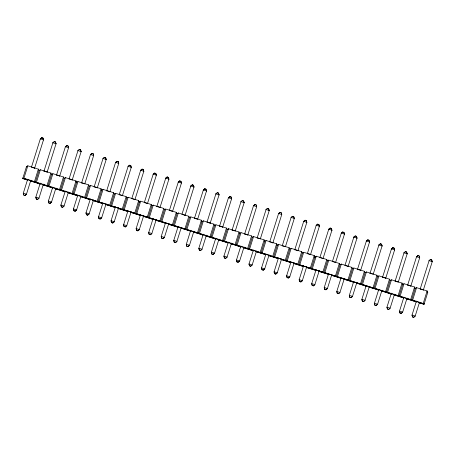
<?xml version="1.0" encoding="UTF-8"?>
<svg xmlns="http://www.w3.org/2000/svg" width="455" height="455" viewBox="0 0 455 455"><rect width="100%" height="100%" fill="white"/><g stroke="black" fill="none" stroke-linecap="round" stroke-linejoin="round"><path stroke-width="0.68" d="M22.887 178.093L23.887 178.354L27.812 165.83L38.379 169.141L39.045 170.483L35.41 182.074M27.692 179.19L23.25 193.364L23.791 195.11L24.974 195.479L26.413 194.353L30.855 180.18M31.412 167.321L40.341 138.821L41.78 137.694L42.958 138.093L43.504 139.81L34.569 168.31M40.302 138.963L41.78 137.694M24.974 195.479L26.458 194.211L23.296 193.221L23.808 195.053L24.991 195.428M43.458 139.952L42.963 138.064M424.174 303.849L35.427 182.023L34.455 181.664L38.379 169.141M40.228 184.053L35.308 182.404M36.428 182.284L40.353 169.761L50.92 173.071L51.586 174.413L47.951 186.004M40.233 183.12L35.791 197.294L36.326 199.04L37.515 199.409L38.954 198.283L43.396 184.11M43.953 171.251L52.882 142.751L54.321 141.624L55.504 141.994L56.045 143.74L47.11 172.24M36.326 199.04L35.837 197.151L38.993 198.141L37.515 199.409M52.837 142.893L54.321 141.624M55.999 143.882L55.504 141.994M46.996 185.594L50.92 173.071M42.867 184.878L47.849 186.334M48.969 186.214L52.894 173.691L63.461 177.001L64.121 178.337L60.492 189.934M52.774 187.05L48.332 201.224L48.867 202.97L50.056 203.339L51.489 202.213L55.931 188.04M56.494 175.181L65.423 146.681L66.862 145.554L68.04 145.953L68.586 147.67L59.65 176.17M48.867 202.97L48.378 201.082L51.534 202.071L50.056 203.339M65.378 146.823L66.862 145.554M59.531 189.525L63.461 177.001M55.408 188.808L60.384 190.264M61.51 190.144L65.435 177.621L76.002 180.931L76.662 182.267L73.033 193.858M65.315 190.981L60.873 205.154L61.408 206.9L62.597 207.27L64.03 206.143L68.472 191.97M69.035 179.111L77.964 150.611L79.403 149.485L80.586 149.854L81.126 151.6L72.191 180.1M61.408 206.9L60.919 205.012L64.075 206.001L62.597 207.27M81.081 151.743L80.586 149.854M72.072 193.455L76.002 180.931M74.051 194.075L77.976 181.551L88.537 184.861L89.203 186.197L85.574 197.788M77.856 194.911L73.414 209.084L73.949 210.83L75.132 211.2L76.571 210.073L81.013 195.9M81.57 183.041L90.505 154.541L91.944 153.415L93.127 153.784L93.662 155.53L84.778 183.888L81.616 182.899M90.46 154.683L91.944 153.415M75.132 211.2L76.616 209.931L73.454 208.942L73.966 210.773L75.149 211.143M93.622 155.673L93.127 153.784M84.613 197.385L88.537 184.861M80.49 196.668L85.466 198.124M86.587 198.005L90.517 185.481L101.078 188.791L101.744 190.127L98.109 201.719M90.391 198.835L85.95 213.014L86.49 214.76L87.673 215.13L89.112 214.004L93.554 199.83M94.111 186.971L103.046 158.471L104.479 157.345L103.001 158.613M86.49 214.76L85.995 212.872L89.157 213.861L87.673 215.13M106.157 159.603L105.668 157.714L104.474 157.373M97.273 187.96L106.203 159.46L105.668 157.714M97.154 201.315L101.078 188.791M102.927 203.704L98.007 202.054M99.127 201.935L103.057 189.405L113.619 192.721L114.285 194.057L110.65 205.649M102.932 202.765L98.49 216.944L99.031 218.684L100.214 219.06L101.653 217.934L106.095 203.76M106.652 190.901L115.587 162.401L117.02 161.275L115.542 162.543M99.031 218.684L98.536 216.802L101.698 217.791L100.231 219.003L99.048 218.633M118.192 161.701L117.015 161.303L118.192 161.701L118.698 163.533M109.814 191.891L118.744 163.39L118.209 161.644M109.695 205.245L113.619 192.721M105.566 204.528L110.548 205.984M111.668 205.865L115.593 193.335L126.16 196.651L126.826 197.988L123.191 209.579M115.473 206.695L111.031 220.874L111.572 222.614L112.755 222.99L114.194 221.864L118.636 207.69M119.193 194.831L128.128 166.331L129.561 165.205L130.739 165.603L131.285 167.321L122.355 195.821M111.572 222.614L111.077 220.732L114.239 221.721L112.755 222.99M128.082 166.473L129.561 165.205M131.239 167.463L130.75 165.575M122.236 209.175L126.16 196.651M124.209 209.795L128.134 197.265L138.701 200.581L139.367 201.918L135.732 213.509M128.014 210.625L123.572 224.804L124.113 226.544L125.296 226.92L126.735 225.794L131.176 211.615M131.734 198.761L140.663 170.261L142.102 169.135L143.279 169.533L143.78 171.393M124.113 226.544L123.618 224.662L126.78 225.652L125.296 226.92M140.618 170.403L142.102 169.135M134.89 199.751L143.826 171.251L143.285 169.505L142.085 169.186M134.777 213.105L138.701 200.581M130.648 212.388L135.63 213.844M136.75 213.725L140.675 201.195L151.242 204.511L151.907 205.848L148.273 217.439M140.555 214.555L136.113 228.734L136.648 230.475L137.837 230.85L139.27 229.724L143.672 215.693M153.159 174.333L154.643 173.065L153.204 174.191L144.32 202.549L147.477 203.539M136.648 230.475L136.159 228.586L139.315 229.582L137.837 230.85M147.431 203.681L156.366 175.181L155.826 173.435L154.632 173.093L155.809 173.492L156.15 174.709M147.318 217.035L151.242 204.511M143.188 216.318L148.165 217.774M149.291 217.655L153.216 205.125L163.783 208.435L164.443 209.778L160.814 221.369M153.096 218.485L148.654 232.664L149.189 234.405L150.377 234.78L151.811 233.654L156.253 219.475M156.816 206.621L165.745 178.121L167.184 176.995L165.7 178.263M149.189 234.405L148.7 232.516L151.856 233.512L150.395 234.723L149.206 234.353M168.35 177.416L167.173 177.018L168.35 177.416L168.862 179.253M159.972 207.611L168.907 179.111L168.367 177.365M159.853 220.965L163.783 208.435M165.626 223.348L160.706 221.704M161.832 221.585L165.756 209.055L176.324 212.366L176.984 213.708L173.355 225.299M165.637 222.415L161.195 236.594L161.73 238.335L162.918 238.71L164.352 237.584L168.794 223.405M169.357 210.551L178.286 182.051L179.725 180.925L180.902 181.323L181.448 183.041L172.559 211.399L170.033 210.608M178.241 182.193L179.725 180.925M162.918 238.71L164.397 237.442L161.241 236.446L161.747 238.283L162.935 238.653M181.232 182.569L180.908 181.295M172.394 224.895L176.324 212.366M174.367 225.515L178.297 212.986L188.859 216.296L189.525 217.638L185.89 229.229M178.178 226.345L173.736 240.524L174.271 242.265L175.454 242.64L176.893 241.514L181.335 227.335M190.781 186.123L192.266 184.855L190.827 185.981L181.937 214.339L185.1 215.329M174.271 242.265L173.776 240.376L176.938 241.366L175.454 242.64M193.432 185.276L192.255 184.878L193.432 185.276L193.944 187.113M185.054 215.471L193.984 186.971L193.449 185.225M184.935 228.825L188.859 216.296M190.708 231.208L185.788 229.565M186.908 229.445L190.838 216.916L201.4 220.226L202.065 221.568L198.431 233.159M190.713 230.275L186.271 244.454L186.812 246.195L187.995 246.57L189.434 245.444L193.875 231.265M194.433 218.411L203.368 189.911L204.801 188.785L205.978 189.183L206.524 190.901L197.595 219.401M186.812 246.195L186.317 244.307L189.479 245.296L187.995 246.57M203.322 190.054L204.801 188.785M197.476 232.755L201.4 220.226M203.249 235.138L198.329 233.495M199.449 233.375L203.374 220.846L213.941 224.156L214.606 225.498L210.972 237.089M203.254 234.206L198.812 248.385L199.353 250.125L200.536 250.495L201.975 249.374L206.416 235.195M206.974 222.341L215.909 193.836L217.342 192.715L218.519 193.113L219.065 194.831L210.136 223.331M219.02 194.973L218.531 193.085M210.017 236.685L213.941 224.156M211.99 237.305L215.915 224.776L226.482 228.086L227.147 229.428L223.513 241.019M215.795 238.136L211.353 252.309L211.893 254.055L213.076 254.425L214.515 253.304L218.957 239.125M219.515 226.271L228.444 197.766L229.883 196.645L228.888 197.504M211.893 254.055L211.399 252.167L214.561 253.156L213.076 254.425M231.561 198.903L231.066 197.015L229.877 196.668M222.677 227.261L231.606 198.761L231.066 197.015M222.558 240.615L226.482 228.086M218.428 239.899L223.411 241.355M224.531 241.235L228.456 228.706L239.023 232.016L239.688 233.358L236.054 244.949M228.336 242.066L223.894 256.239L224.434 257.985L225.617 258.355L227.056 257.234L231.498 243.055M232.056 230.202L240.985 201.696L242.424 200.575L243.601 200.974L244.102 202.833M224.434 257.985L223.94 256.097L227.096 257.086L225.617 258.355M240.94 201.844L242.424 200.575M235.212 231.191L244.147 202.691L243.607 200.945L242.407 200.627M235.099 244.545L239.023 232.016M230.969 243.829L235.952 245.285M237.072 245.165L240.996 232.636L251.564 235.946L252.229 237.288L248.595 248.879M240.877 245.996L236.435 260.169L236.97 261.915L238.158 262.285L239.592 261.164L244.039 246.985M244.597 234.132L253.526 205.626L254.965 204.505L256.148 204.875L256.688 206.615L247.753 235.121M236.97 261.915L236.481 260.027L239.637 261.016L238.175 262.234L236.987 261.864M247.634 248.475L251.564 235.946M253.407 250.859L248.487 249.215M249.613 249.095L253.537 236.566L264.105 239.876L264.764 241.218L261.136 252.809M253.418 249.926L248.976 264.099L249.511 265.845L250.699 266.215L252.133 265.089L256.575 250.915M257.138 238.062L266.067 209.556L267.506 208.43L268.683 208.828L269.229 210.546L260.294 239.051M266.021 209.704L267.506 208.43M250.699 266.215L252.178 264.946L249.021 263.957L249.528 265.794L250.716 266.164M269.184 210.693L268.689 208.805M260.175 252.406L264.105 239.876M265.947 254.789L261.028 253.145M262.154 253.025L266.078 240.496L276.64 243.806L277.305 245.148L273.677 256.739M265.959 253.856L261.517 268.029L262.052 269.775L263.24 270.145L264.673 269.019L269.115 254.845M269.673 241.992L278.608 213.486L280.047 212.36L281.224 212.758L281.725 214.624M262.052 269.775L261.562 267.887L264.719 268.877L263.24 270.145M278.562 213.634L280.047 212.36M272.835 242.981L281.77 214.476L281.23 212.735L280.03 212.417M272.716 256.336L276.64 243.806M268.592 255.619L273.569 257.075M274.689 256.956L278.619 244.426L289.181 247.736L289.846 249.078L286.212 260.669M278.5 257.786L274.058 271.959L274.592 273.705L275.775 274.075L277.214 272.949L281.611 258.918M282.214 245.922L291.149 217.416L292.588 216.29L293.759 216.688L294.305 218.406L285.421 246.769L282.259 245.774M274.592 273.705L274.098 271.817L277.26 272.807L275.775 274.075M291.103 217.558L292.588 216.29M285.257 260.266L289.181 247.736M281.133 259.549L286.11 261.005M287.23 260.886L291.16 248.356L301.722 251.666L302.387 253.008L298.753 264.6M291.035 261.716L286.593 275.889L287.133 277.635L288.316 278.005L289.755 276.879L294.197 262.706M294.755 249.852L303.69 221.346L305.123 220.22L306.312 220.595L306.846 222.336L297.917 250.841M287.133 277.635L286.639 275.747L289.801 276.737L288.316 278.005M306.801 222.484L306.312 220.595M297.798 264.196L301.722 251.666M299.771 264.816L303.695 252.286L314.263 255.596L314.928 256.938L311.294 268.53M303.576 265.646L299.134 279.819L299.674 281.565L300.857 281.935L302.296 280.809L306.738 266.636M307.296 253.782L316.231 225.276L317.664 224.15L318.853 224.525L319.387 226.266L310.458 254.772M316.185 225.418L317.664 224.15M300.857 281.935L302.342 280.667L299.18 279.677L299.691 281.508L300.874 281.884M319.342 226.414L318.853 224.525M310.338 268.126L314.263 255.596M316.111 270.509L311.192 268.86M312.312 268.74L316.236 256.216L326.804 259.526L327.469 260.869L323.835 272.46M316.117 269.576L311.675 283.749L312.215 285.495L313.398 285.865L314.837 284.739L319.279 270.566M328.726 229.348L330.205 228.08L328.766 229.206L319.882 257.564L323.039 258.554M312.215 285.495L311.721 283.607L314.883 284.597L313.398 285.865M331.883 230.338L331.388 228.456L330.199 228.109M322.999 258.702L331.928 230.196L331.388 228.456M322.879 272.056L326.804 259.526M328.652 274.439L323.733 272.79M324.853 272.67L328.777 260.146L339.345 263.456L340.01 264.799L336.376 276.39M328.658 273.506L324.216 287.679L324.756 289.425L325.939 289.795L327.378 288.669L331.82 274.496M332.377 261.642L341.307 233.136L342.746 232.01L341.261 233.279M324.756 289.425L324.261 287.537L327.418 288.527L325.939 289.795M343.912 232.437L342.74 232.039L343.912 232.437L344.424 234.268M335.534 262.632L344.469 234.126L343.929 232.386M335.42 275.986L339.345 263.456M341.193 278.369L336.273 276.72M337.394 276.6L341.318 264.076L351.886 267.386L352.551 268.729L348.917 280.32M340.988 278.102L336.757 291.61L337.291 293.356L338.48 293.725L339.913 292.599L344.355 278.426M344.918 265.572L353.848 237.066L355.287 235.94L356.464 236.338L357.01 238.056L348.075 266.562M337.291 293.356L336.802 291.467L339.959 292.457L338.48 293.725M356.965 238.198L356.47 236.316M347.956 279.916L351.886 267.386M349.935 280.53L353.859 268.006L364.427 271.317L365.086 272.659L361.458 284.25M353.74 281.366L349.298 295.54L349.832 297.286L351.021 297.655L352.454 296.529L356.896 282.356M369.505 242.128L368.994 240.297L367.828 239.87L366.389 240.996L357.499 269.354L360.661 270.344M349.832 297.286L349.343 295.397L352.5 296.387L351.021 297.655M366.832 240.735L367.828 239.87M360.616 270.492L369.551 241.986L369.011 240.24L367.811 239.927M360.497 283.846L364.427 271.317M356.373 283.124L361.35 284.58M362.476 284.46L366.4 271.936L376.962 275.247L377.627 276.589L373.999 288.18M366.281 285.296L361.839 299.47L362.373 301.216L363.562 301.585L364.995 300.459L369.437 286.286M369.995 273.427L378.93 244.926L380.369 243.8L378.884 245.069M362.373 301.216L361.884 299.327L365.041 300.317L363.562 301.585M373.202 274.274L382.092 245.916L381.552 244.17L380.357 243.829L381.535 244.227L382.046 246.058M373.037 287.77L376.962 275.247M378.81 290.159L373.891 288.51M375.011 288.39L378.941 275.866L389.503 279.177L390.168 280.519L386.534 292.11M378.822 289.226L374.374 303.4L374.914 305.146L376.097 305.515L377.536 304.389L381.978 290.216M382.536 277.357L391.471 248.857L392.904 247.73L391.425 248.999M374.914 305.146L374.42 303.257L377.582 304.247L376.114 305.464L374.931 305.089M394.075 248.157L392.898 247.759L394.075 248.157L394.582 249.988M385.698 278.346L394.627 249.846L394.093 248.1M385.578 291.7L389.503 279.177M381.455 290.984L386.432 292.44M387.552 292.32L391.482 279.797L402.044 283.107L402.709 284.449L399.075 296.04M391.357 293.156L386.915 307.33L387.455 309.076L388.638 309.446L390.077 308.319L394.519 294.146M395.076 281.287L404.012 252.787L405.445 251.661L406.634 252.03L407.168 253.776L398.284 282.134L395.122 281.144M403.966 252.929L405.445 251.661M388.638 309.446L390.123 308.177L386.96 307.188L387.472 309.019L388.655 309.394M407.123 253.918L406.634 252.03M398.119 295.631L402.044 283.107M400.093 296.25L404.017 283.727L414.585 287.037L415.25 288.373L411.616 299.97M403.898 297.087L399.456 311.26L399.996 313.006L401.179 313.376L402.618 312.249L407.06 298.076M407.617 285.217L416.552 256.717L417.986 255.591L419.163 255.989L419.664 257.849M399.996 313.006L399.501 311.118L402.664 312.107L401.179 313.376M416.507 256.859L417.986 255.591M410.78 286.206L419.709 257.706L419.174 255.96L417.969 255.647M410.66 299.561L414.585 287.037M406.531 298.844L411.513 300.3M412.634 300.181L416.558 287.657L427.126 290.967L427.791 292.303L424.037 304.281L419.072 302.774M416.439 301.017L411.997 315.19L412.537 316.936L413.72 317.306L415.159 316.179L419.555 302.148M420.158 289.147L429.088 260.647L430.527 259.521L431.704 259.919L432.25 261.636L423.321 290.136M412.537 316.936L412.042 315.048L415.205 316.037L413.72 317.306M429.048 260.789L430.527 259.521M423.201 303.491L427.126 290.967M77.919 150.753L79.403 149.485L80.569 149.911M215.863 193.984L217.342 192.715L218.514 193.136M253.481 205.774L254.965 204.505L256.131 204.926L256.643 206.763M303.644 221.488L305.123 220.22L306.295 220.647M353.802 237.209L355.287 235.94L356.453 236.367M27.812 165.83L26.504 166.553L22.75 178.525L27.687 180.123M39.045 170.483L40.353 169.761M51.586 174.413L52.894 173.691M64.121 178.337L65.435 177.621M76.662 182.267L77.976 181.551M89.203 186.197L90.517 185.481M101.744 190.127L103.057 189.405M114.285 194.057L115.593 193.335M126.826 197.988L128.134 197.265M139.367 201.918L140.675 201.195M151.907 205.848L153.216 205.125M164.443 209.778L165.756 209.055M176.984 213.708L178.297 212.986M189.525 217.638L190.838 216.916M202.065 221.568L203.374 220.846M214.606 225.498L215.915 224.776M227.147 229.428L228.456 228.706M239.688 233.358L240.996 232.636M252.229 237.288L253.537 236.566M264.764 241.218L266.078 240.496M277.305 245.148L278.619 244.426M289.846 249.078L291.16 248.356M302.387 253.008L303.695 252.286M314.928 256.938L316.236 256.216M327.469 260.869L328.777 260.146M340.01 264.799L341.318 264.076M352.551 268.729L353.859 268.006M365.086 272.659L366.4 271.936M377.627 276.589L378.941 275.866M390.168 280.519L391.482 279.797M402.709 284.449L404.017 283.727M415.25 288.373L416.558 287.657M26.367 166.985L27.22 166.564M227.437 229.65L228.291 229.229M316.071 256.739L314.792 257.371L314.098 256.119M35.291 182.455L30.326 180.948M97.99 202.105L93.03 200.598M160.695 221.756L155.729 220.248M185.771 229.616L180.811 228.109M198.312 233.546L193.352 232.039M248.475 249.266L243.51 247.759M261.016 253.19L256.051 251.689M311.174 268.911L306.209 267.404M323.715 272.841L318.75 271.334M336.256 276.771L331.291 275.264M373.873 288.561L368.914 287.054M41.763 137.751L42.946 138.121M54.304 141.681L55.487 142.051M66.845 145.606L68.028 145.981L68.54 147.812M91.927 153.466L93.11 153.841M104.462 157.396L105.651 157.771M129.544 165.256L130.733 165.631M179.708 180.976L180.891 181.346M204.784 188.836L205.973 189.206L206.479 191.043M229.866 196.696L231.055 197.066M267.489 208.487L268.672 208.856M292.571 216.347L293.754 216.716L294.266 218.554M317.647 224.207L318.836 224.577M330.188 228.137L331.376 228.507M405.428 251.717L406.616 252.087M430.51 259.572L431.693 259.947L432.204 261.779M40.341 138.821L43.504 139.81M52.882 142.751L56.045 143.74M65.423 146.681L68.586 147.67M77.964 150.611L81.126 151.6M90.505 154.541L93.662 155.53M103.046 158.471L106.203 159.46M115.587 162.401L118.744 163.39M128.128 166.331L131.285 167.321M140.663 170.261L143.826 171.251M153.204 174.191L156.366 175.181M165.745 178.121L168.907 179.111M178.286 182.051L181.448 183.041M190.827 185.981L193.984 186.971M203.368 189.911L206.524 190.901M215.909 193.836L219.065 194.831M228.444 197.766L231.606 198.761M240.985 201.696L244.147 202.691M253.526 205.626L256.688 206.615M266.067 209.556L269.229 210.546M278.608 213.486L281.77 214.476M291.149 217.416L294.305 218.406M303.69 221.346L306.846 222.336M316.231 225.276L319.387 226.266M328.766 229.206L331.928 230.196M341.307 233.136L344.469 234.126M353.848 237.066L357.01 238.056M366.389 240.996L369.551 241.986M378.93 244.926L382.092 245.916M391.471 248.857L394.627 249.846M404.012 252.787L407.168 253.776M416.552 256.717L419.709 257.706M429.088 260.647L432.25 261.636M32.089 167.377L34.614 168.168M43.998 171.108L47.155 172.098M56.539 175.038L59.696 176.028M69.712 179.168L72.237 179.958M94.157 186.829L96.688 187.619M106.697 190.759L109.86 191.748M119.238 194.689L121.764 195.479M132.411 198.818L134.936 199.608M156.861 206.479L159.387 207.27M194.478 218.269L197.009 219.06M207.651 222.398L210.182 223.189M219.56 226.129L222.717 227.119M232.101 230.059L234.626 230.85M244.642 233.989L247.799 234.979M257.183 237.919L259.708 238.71M270.355 242.043L272.881 242.839M294.8 249.704L297.331 250.5M307.972 253.833L310.503 254.629M332.423 261.494L334.948 262.29M345.595 265.623L348.12 266.414M370.04 273.284L372.571 274.081M382.581 277.214L385.743 278.204M407.663 285.075L410.825 286.064M420.204 289.005L423.36 289.994M23.887 178.354L34.455 181.664M22.869 178.144L424.157 303.894M22.767 178.474L27.385 179.924M30.024 180.749L40.586 184.059M43.225 184.889L53.127 187.989M55.106 188.609L65.008 191.714M68.307 192.749L78.209 195.849M80.188 196.469L90.084 199.574M92.729 200.399L103.285 203.709M105.93 204.534L115.166 207.435M117.805 208.259L128.367 211.569M131.006 212.394L140.908 215.499M142.887 216.119L152.789 219.219M156.088 220.254L165.99 223.359M168.629 224.184L177.871 227.079M181.17 228.114L191.066 231.22M193.051 231.84L202.947 234.939M205.586 235.77L216.148 239.08M218.787 239.904L228.029 242.799M230.668 243.63L241.23 246.94M243.869 247.765L253.771 250.87M255.75 251.49L265.652 254.59M268.95 255.625L278.852 258.73M280.832 259.35L290.728 262.45M294.032 263.485L303.929 266.584M306.573 267.415L315.81 270.31M318.449 271.14L329.01 274.445M331.649 275.275L340.892 278.17M343.531 278.995L354.092 282.305M356.731 283.135L366.633 286.235M368.613 286.855L378.514 289.96M381.813 290.995L391.709 294.095M393.694 294.715L403.591 297.82M406.23 298.645L416.791 301.955M419.43 302.785L424.054 304.23M52.769 187.983L47.832 186.385M65.304 191.913L60.373 190.315M67.949 192.738L77.845 195.843M90.386 199.773L85.449 198.175M115.468 207.628L110.531 206.035M118.107 208.458L128.009 211.558M140.549 215.488L135.613 213.895M153.085 219.418L148.154 217.826M168.27 224.179L178.167 227.278M205.887 235.969L215.789 239.068M228.33 242.998L223.394 241.406M240.871 246.929L235.935 245.336M278.488 258.719L273.552 257.12M291.029 262.649L286.093 261.051M293.668 263.479L303.57 266.579M343.832 279.194L353.728 282.299M366.269 286.229L361.338 284.631M391.351 294.089L386.414 292.491M393.99 294.914L403.892 298.019M416.433 301.949L411.496 300.351M36.343 198.983L37.532 199.353M48.884 202.913L50.073 203.283M61.425 206.843L62.614 207.213M86.507 214.703L87.69 215.073M111.589 222.563L112.772 222.933M124.13 226.493L125.313 226.863M136.665 230.423L137.854 230.793M174.288 242.214L175.471 242.583M186.829 246.144L188.012 246.513M211.911 254.004L213.094 254.373M224.451 257.934L225.635 258.303M262.069 269.724L263.252 270.094M274.61 273.654L275.793 274.024M287.15 277.584L288.333 277.954M312.232 285.439L313.415 285.814M324.773 289.369L325.956 289.744M337.309 293.299L338.497 293.674M349.849 297.229L351.038 297.604M362.39 301.159L363.573 301.534M400.013 312.949L401.196 313.319M412.554 316.879L413.737 317.249M426.961 291.49L427.654 292.741M414.42 287.56L415.114 288.811M276.481 244.329L277.169 245.581M201.235 220.755L201.929 222M138.536 201.104L139.23 202.356M101.147 189.729L101.607 190.565M75.837 181.454L76.525 182.705M199.37 250.074L200.553 250.443L202.02 249.226L198.858 248.237L199.37 250.074"/></g></svg>
